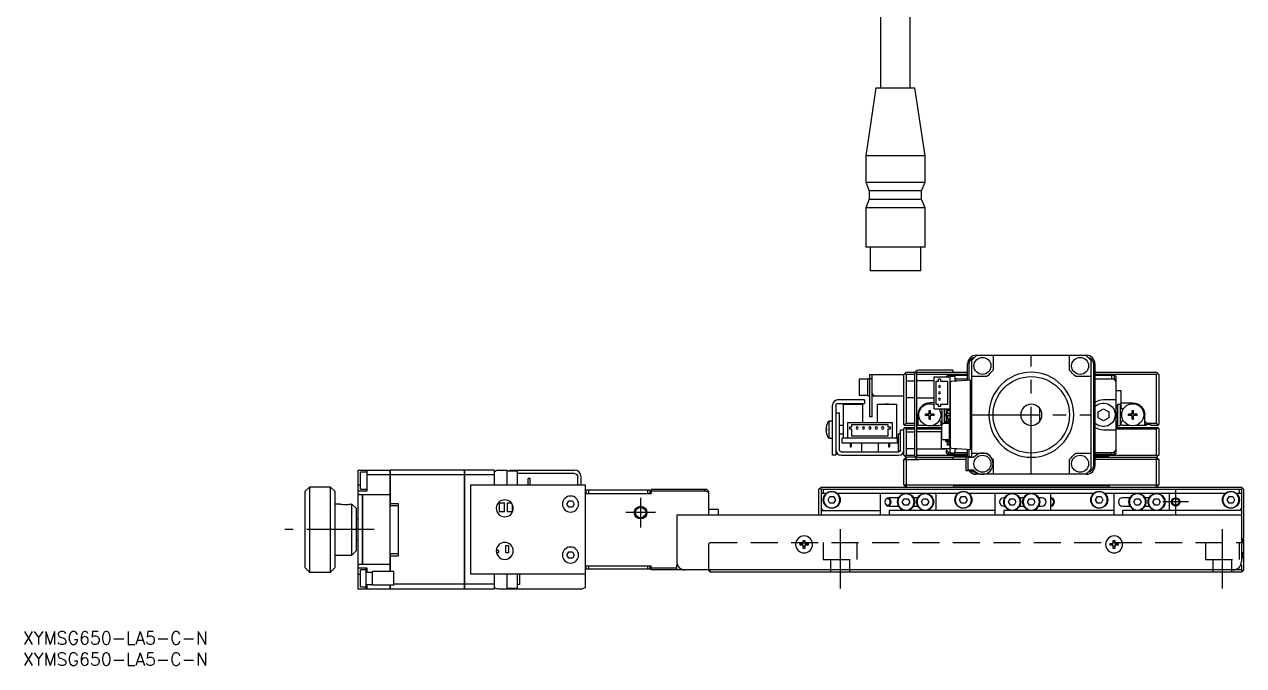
# Model space of a CAD drawing. Extents: x 0 to 465, y -8 to 372.
# Drawn here: x 0.4 to 287.5, y -8 to 142.9 of the extents above; entities that cross this region are included whole.
import ezdxf

# ---------------------------------------------------------------- set-up
doc = ezdxf.new("R2010")
doc.units = 0
doc.header["$LTSCALE"] = 0.5
doc.linetypes.add('CENTER', pattern=[50.8, 31.75, -6.35, 6.35, -6.35])
doc.linetypes.add('DASHED', pattern=[19.05, 12.7, -6.35])
for name, color, linetype in [('MSM_CENTER', 1, 'CENTER'), ('MSM_CONTINUOUS', 7, 'CONTINUOUS'), ('MSM_DASHED', 4, 'DASHED'), ('MSM_NARROW', 5, 'CONTINUOUS'), ('MSM_PART_NUMBER', 7, 'CONTINUOUS')]:
    doc.layers.add(name, color=color, linetype=linetype)
doc.styles.get("Standard").update_dxf_attribs({"font": 'txt.shx', "height": 1, "bigfont": 'bigfont.shx'})

# ---------------------------------------------------------------- blocks, each defined once
blk = doc.blocks.new('*U2')
at = {"layer": 'MSM_PART_NUMBER'}
blk.add_text('XYMSG650-LA5-C-N', height=3, dxfattribs=at).set_placement((0, -3))
blk = doc.blocks.new('*U3')
at = {"layer": 'MSM_PART_NUMBER'}
blk.add_text('XYMSG650-LA5-C-N', height=3, dxfattribs=at).set_placement((0, -8))

msp = doc.modelspace()

# ---------------------------------------------------------------- linework, layer by layer
at = {"layer": 'MSM_CENTER'}
for p, q in [((237.5, 37), (237.5, 65)), ((223.5, 51), (251.5, 51)), ((271.5, 27.5), (271.5, 33.5)), ((145.5, 31.5), (145.5, 24.5)), ((274.5, 30.5), (268.5, 30.5)), ((149, 28), (142, 28)), ((82.75, 24), (61.75, 24)), ((192.5, 24.06), (192.5, 10.12)), ((282.5, 10.12), (282.5, 24.06))]:
    msp.add_line(p, q, dxfattribs=at)
at = {"layer": 'MSM_CONTINUOUS'}
for p, q in [((202, 175.91), (202, 127.91)), ((209, 127.91), (209, 175.91)), ((200.93, 127.91), (198.5, 111.91)), ((200.93, 127.91), (210.07, 127.91)), ((212.5, 111.91), (210.07, 127.91)), ((212.5, 111.91), (198.5, 111.91)), ((198.5, 111.91), (198.5, 105.71)), ((212.5, 105.71), (212.5, 111.91)), ((198.5, 105.71), (212.5, 105.71)), ((198.5, 105.71), (199.35, 103.71)), ((211.65, 103.71), (199.35, 103.71)), ((199.35, 103.71), (199.35, 101.71)), ((211.65, 103.71), (212.5, 105.71)), ((211.65, 101.71), (211.65, 103.71)), ((199.35, 101.71), (198.5, 99.71)), ((199.35, 101.71), (211.65, 101.71)), ((212.5, 99.71), (211.65, 101.71)), ((212.5, 99.71), (198.5, 99.71)), ((198.5, 99.71), (198.5, 90.41)), ((212.5, 90.41), (212.5, 99.71)), ((212.5, 90.41), (198.5, 90.41)), ((199.55, 90.41), (199.55, 84.91)), ((211.45, 84.91), (211.45, 90.41)), ((211.45, 84.91), (199.55, 84.91)), ((223.5, 41), (223.5, 63.85)), ((224.65, 65), (250.35, 65)), ((228.5, 65), (228.5, 61.5)), ((246.5, 61.5), (246.5, 65)), ((251.5, 63.85), (251.5, 38.15)), ((199.5, 50.5), (199.5, 60.5)), ((199.5, 60.5), (207.5, 60.5)), ((200, 50.5), (200, 60.5)), ((207.5, 60.5), (207.75, 60.75)), ((207.5, 48.7), (207.5, 60.5)), ((207.75, 60.75), (208, 61)), ((207.75, 60.75), (208, 60.5)), ((208, 61), (210.13, 61)), ((208, 60.5), (208, 49)), ((210, 60.5), (208, 60.5)), ((210, 60.5), (210, 41.5)), ((210.5, 60.8), (210.5, 41.2)), ((222.5, 60.5), (210.5, 60.5)), ((210.7, 61), (219, 61)), ((219, 61.5), (211, 61.5)), ((218, 60.5), (217.5, 60)), ((218, 59.93), (218, 60.3)), ((218, 60.3), (222.5, 60.3)), ((218.5, 60.3), (218.5, 60)), ((219, 61.5), (219, 61)), ((219, 61), (222.5, 61)), ((222.5, 59.18), (222.5, 63)), ((222.88, 59.21), (222.88, 63)), ((252.12, 63), (252.12, 39)), ((252.5, 63), (252.5, 39)), ((252.5, 61), (267, 61)), ((267, 60.5), (252.5, 60.5)), ((252.5, 60.3), (257, 60.3)), ((256.5, 59.5), (256.5, 60.3)), ((257.5, 60), (257, 60.5)), ((257, 60.3), (257, 59.5)), ((267, 61), (267.5, 60.5)), ((267, 60.5), (267.25, 60.75)), ((267, 49), (267, 60.5)), ((267.5, 60.5), (267.5, 48.7)), ((197, 59.4), (197, 55.6)), ((199, 59.4), (197, 59.4)), ((199, 55.5), (199, 59.5)), ((200, 59.5), (199, 59.5)), ((210, 58.9), (208, 58.9)), ((214.6, 59), (210.5, 59)), ((214.6, 59.93), (218.3, 59.93)), ((214.6, 52.43), (214.6, 59.93)), ((215.1, 53.43), (215.1, 58.93)), ((215.1, 58.93), (215.65, 58.93)), ((215.65, 58.93), (215.65, 59.43)), ((215.65, 59.43), (216.15, 59.43)), ((216.15, 59.43), (216.15, 58.93)), ((216.15, 58.93), (217.8, 58.93)), ((217.5, 60), (217.5, 59.93)), ((217.8, 58.93), (217.8, 53.43)), ((219.5, 60), (218.3, 60)), ((218.3, 60), (218.3, 42)), ((218.5, 43.38), (218.5, 58.62)), ((218.78, 58.92), (223.5, 59.25)), ((219.5, 60), (219.5, 58.97)), ((219.5, 59.5), (222.5, 59.5)), ((219.92, 59), (219.5, 59)), ((223.2, 42.77), (223.2, 59.23)), ((227, 60), (223.5, 60)), ((251.5, 60), (248, 60)), ((252.5, 59.5), (256.5, 59.5)), ((256.5, 59.5), (257.5, 59.5)), ((257.5, 42), (257.5, 60)), ((197, 55.6), (199, 55.6)), ((199, 55.5), (199.5, 55.5)), ((200.5, 55.5), (200, 56)), ((200, 55.5), (207.5, 55.5)), ((208, 55.1), (210, 55.1)), ((210.5, 55), (214.6, 55)), ((257.5, 56.7), (258.7, 56.7)), ((258.7, 52.54), (258.7, 56.7)), ((190.7, 41.5), (190.7, 53.3)), ((191.5, 53.2), (191.5, 41.5)), ((198.2, 54.5), (191.9, 54.5)), ((192, 53.7), (198.2, 53.7)), ((193.25, 45.5), (193.25, 53.5)), ((193.25, 53.5), (197.75, 53.5)), ((197.75, 53.5), (197.75, 49.2)), ((198.2, 54.5), (198.2, 53.7)), ((201.25, 49.2), (201.25, 53.5)), ((201.25, 53.5), (202.25, 53.5)), ((202.25, 53.5), (202.25, 53.4)), ((204.75, 53.4), (202.25, 53.4)), ((203.05, 53.4), (203.05, 53.5)), ((203.95, 53.5), (203.05, 53.5)), ((203.42, 53.4), (203.42, 53.5)), ((203.57, 53.4), (203.57, 53.5)), ((203.95, 53.4), (203.95, 53.5)), ((204.75, 53.5), (204.75, 53.4)), ((204.75, 53.5), (205.75, 53.5)), ((205.75, 53.5), (205.75, 45.5)), ((213.45, 52), (213.74, 52)), ((213.45, 51.21), (213.45, 52)), ((214.6, 53.8), (213.6, 53.8)), ((213.74, 51.21), (213.74, 52)), ((214.6, 52.43), (218.3, 52.43)), ((215.65, 53.43), (215.1, 53.43)), ((215.65, 52.93), (215.65, 53.43)), ((216.15, 52.93), (215.65, 52.93)), ((215.92, 52.33), (216.09, 52.43)), ((216.15, 53.43), (216.15, 52.93)), ((217.8, 53.43), (216.15, 53.43)), ((216.5, 48.7), (216.5, 52.43)), ((217.1, 49), (217.1, 52.43)), ((217.5, 49.41), (217.5, 52.43)), ((218.3, 52), (217.5, 52)), ((217.75, 51.25), (217.75, 52)), ((217.87, 51.25), (217.87, 52)), ((239.5, 49.5), (239.5, 52.5)), ((253.25, 51.72), (254.5, 52.44)), ((253.25, 50.28), (253.25, 51.72)), ((257.5, 54.5), (254.5, 54.5)), ((254.5, 52.44), (255.75, 51.72)), ((255.75, 51.72), (255.75, 50.28)), ((257.7, 53), (257.5, 53.2)), ((257.7, 53), (257.5, 53)), ((257.7, 52.54), (257.56, 52.46)), ((257.7, 53), (257.7, 52.54)), ((257.9, 53.5), (258.5, 53.5)), ((257.9, 48.5), (257.9, 53.5)), ((258.5, 48.5), (258.5, 53.5)), ((258.7, 53.8), (261.4, 53.8)), ((258.7, 52.54), (259.08, 52.33)), ((261.25, 52), (261.54, 52)), ((261.25, 51.21), (261.25, 52)), ((261.54, 51.21), (261.54, 52)), ((189.8, 49.5), (189.8, 45.5)), ((190.7, 49.5), (189.8, 49.5)), ((191.5, 51.5), (192.3, 51.5)), ((192.3, 42.7), (192.3, 51.5)), ((194.25, 49.2), (204.75, 49.2)), ((194.25, 49.2), (194.25, 45.5)), ((200, 50.5), (199.5, 50.5)), ((204.75, 49.2), (204.75, 45.5)), ((208, 49), (207.6, 48.6)), ((208, 49), (210, 49)), ((210.8, 49.5), (210.5, 49.2)), ((210.5, 48.86), (210.8, 48.65)), ((210.8, 51), (210.8, 48.5)), ((212.6, 50.86), (212.6, 51.15)), ((213.39, 51.15), (212.6, 51.15)), ((213.39, 50.86), (212.6, 50.86)), ((213.13, 51.15), (213.13, 50.86)), ((213.74, 51.47), (213.45, 51.47)), ((213.45, 50), (213.45, 50.8)), ((213.74, 50.53), (213.45, 50.53)), ((213.45, 50), (213.74, 50)), ((213.74, 50), (213.74, 50.8)), ((214.6, 51.15), (213.8, 51.15)), ((214.6, 50.86), (213.8, 50.86)), ((214.07, 50.86), (214.07, 51.15)), ((214.6, 50.86), (214.6, 51.15)), ((216.3, 49.46), (216.16, 49.54)), ((216.3, 48.8), (216.3, 49.46)), ((216.45, 48.65), (216.77, 48.97)), ((216.84, 49), (218.1, 49)), ((217.3, 49.46), (217.5, 49.57)), ((217.3, 49.46), (217.3, 49)), ((217.31, 49.11), (217.31, 49)), ((218.3, 51.25), (217.5, 51.25)), ((218.3, 50.75), (217.5, 50.75)), ((218.07, 50), (217.5, 50)), ((218.06, 49.5), (217.5, 49.5)), ((217.54, 49.11), (217.54, 49)), ((217.97, 49.44), (217.64, 49.44)), ((217.64, 49.21), (217.97, 49.21)), ((217.75, 50), (217.75, 50.75)), ((217.75, 49.44), (217.75, 49.5)), ((217.75, 49), (217.75, 49.21)), ((217.87, 50), (217.87, 50.75)), ((217.87, 49.44), (217.87, 49.5)), ((217.87, 49), (217.87, 49.21)), ((218.07, 49.54), (218.07, 50.05)), ((218.07, 50.05), (218.3, 50.05)), ((218.07, 49.8), (218.3, 49.8)), ((218.07, 49.73), (218.3, 49.73)), ((218.2, 48.9), (218.2, 45.2)), ((218.3, 49.5), (218.3, 49.5)), ((254.5, 49.56), (253.25, 50.28)), ((255.75, 50.28), (254.5, 49.56)), ((257.5, 49.57), (257.7, 49.46)), ((257.7, 49.46), (257.7, 48)), ((258.84, 49.54), (258.7, 49.46)), ((258.7, 48.8), (258.7, 49.46)), ((260.4, 50.86), (260.4, 51.15)), ((261.19, 51.15), (260.4, 51.15)), ((261.19, 50.86), (260.4, 50.86)), ((260.93, 51.15), (260.93, 50.86)), ((261.54, 51.47), (261.25, 51.47)), ((261.25, 50), (261.25, 50.8)), ((261.54, 50.53), (261.25, 50.53)), ((261.25, 50), (261.54, 50)), ((261.54, 50), (261.54, 50.8)), ((262.4, 51.15), (261.6, 51.15)), ((262.4, 50.86), (261.6, 50.86)), ((261.87, 50.86), (261.87, 51.15)), ((262.4, 50.86), (262.4, 51.15)), ((264.2, 48.5), (264.2, 51)), ((264.7, 49), (264.2, 49.5)), ((264.2, 48.65), (264.7, 49)), ((264.7, 49), (267, 49)), ((267.4, 48.6), (267, 49)), ((189.11, 47.7), (189.24, 47.7)), ((189.24, 47.3), (189.11, 47.3)), ((189.24, 48.45), (189.24, 48.43)), ((189.24, 47.7), (189.24, 47.3)), ((189.24, 46.57), (189.24, 46.55)), ((193.25, 48.5), (192.3, 48.5)), ((192.3, 46.5), (193.25, 46.5)), ((194.75, 48.15), (195.25, 48.15)), ((194.75, 47.65), (194.75, 48.15)), ((195.25, 47.65), (194.75, 47.65)), ((195.25, 48.15), (195.25, 48.7)), ((195.25, 48.7), (203.75, 48.7)), ((195.25, 46), (195.25, 47.65)), ((203.75, 46), (195.25, 46)), ((203.75, 48.7), (203.75, 48.15)), ((203.75, 48.15), (204.25, 48.15)), ((203.75, 47.65), (203.75, 46)), ((204.25, 47.65), (203.75, 47.65)), ((204.25, 48.15), (204.25, 47.65)), ((206.2, 42.5), (206.2, 46.5)), ((206.7, 46.5), (206.2, 46.5)), ((206.7, 47.5), (207.5, 47.5)), ((206.7, 42.7), (206.7, 47.5)), ((207.7, 48.5), (207.5, 48.7)), ((207.5, 47.8), (207.7, 48)), ((207.5, 41.5), (207.5, 47.8)), ((208, 47.6), (207.65, 47.95)), ((210, 48.5), (207.7, 48.5)), ((207.7, 48), (210, 48)), ((208, 47.6), (208, 46.9)), ((210, 47.6), (208, 47.6)), ((208, 46.9), (208, 41.5)), ((210, 46.9), (208, 46.9)), ((212.89, 48.5), (210.5, 48.5)), ((210.5, 48), (216.42, 48)), ((216.42, 47.6), (210.5, 47.6)), ((216.42, 47), (210.5, 47)), ((214.31, 48.5), (216, 48.5)), ((216, 48.5), (216.3, 48.8)), ((216.3, 46.9), (216.3, 43.1)), ((216.42, 46.9), (216.3, 46.9)), ((216.42, 45.2), (216.42, 48.58)), ((218.3, 48.31), (218.2, 48.31)), ((218.3, 47.5), (218.2, 47.5)), ((218.3, 46.9), (218.2, 46.9)), ((218.3, 46.78), (218.2, 46.78)), ((254.5, 47.5), (257.5, 47.5)), ((257.5, 48.1), (257.7, 48.1)), ((267, 47.6), (257.5, 47.6)), ((257.7, 48), (267.3, 48)), ((257.9, 48.5), (258.5, 48.5)), ((258.7, 48.8), (259, 48.5)), ((260.69, 48.5), (259, 48.5)), ((264.44, 48.5), (262.11, 48.5)), ((267.3, 48.5), (265.76, 48.5)), ((267.35, 47.95), (267, 47.6)), ((267, 41.5), (267, 47.6)), ((267.3, 48.5), (267.4, 48.6)), ((267.3, 48), (267.35, 47.95)), ((267.35, 47.95), (267.5, 47.8)), ((267.5, 48.7), (267.4, 48.6)), ((267.5, 47.8), (267.5, 41.5)), ((189.8, 45.5), (190.7, 45.5)), ((206, 45.5), (193, 45.5)), ((193, 44.3), (193, 45.5)), ((206, 44.3), (193, 44.3)), ((194.87, 44.3), (194.87, 43.5)), ((194.87, 43.5), (195.12, 43.5)), ((195.12, 44.3), (195.12, 43.5)), ((197.5, 44.3), (197.5, 42.3)), ((201.5, 42.3), (201.5, 44.3)), ((203.87, 44.3), (203.87, 43.5)), ((203.87, 43.5), (204.12, 43.5)), ((204.12, 44.3), (204.12, 43.5)), ((206, 44.3), (206, 45.5)), ((208, 43.1), (210, 43.1)), ((216.3, 43.1), (218.3, 43.1)), ((218.1, 45.1), (216.52, 45.1)), ((217.31, 45.1), (217.31, 44.99)), ((217.54, 45.1), (217.54, 44.99)), ((217.64, 44.89), (217.97, 44.89)), ((217.97, 44.66), (217.64, 44.66)), ((217.75, 44.89), (217.75, 45.1)), ((217.75, 43.83), (217.75, 44.66)), ((218.3, 43.83), (217.75, 43.83)), ((218.07, 44.56), (218.07, 44.05)), ((218.3, 44.36), (218.07, 44.36)), ((218.3, 44.3), (218.07, 44.3)), ((218.3, 44.05), (218.07, 44.05)), ((218.3, 44.78), (218.22, 44.78)), ((223.5, 42.75), (218.78, 43.08)), ((191.5, 41.5), (190.7, 41.5)), ((192.7, 42.3), (206.3, 42.3)), ((192.7, 41.5), (206.3, 41.5)), ((206.2, 42.5), (206.65, 42.5)), ((207.75, 41.25), (207.5, 41.5)), ((208, 41), (207.5, 40.5)), ((207.5, 40.5), (211, 40.5)), ((207.5, 34.5), (207.5, 40.5)), ((208, 41.5), (207.75, 41.25)), ((208, 41), (207.75, 41.25)), ((208, 41.5), (210, 41.5)), ((208, 41), (208, 34.5)), ((210.13, 41), (208, 41)), ((210.5, 43), (217.5, 43)), ((210.5, 41.5), (222.5, 41.5)), ((210.7, 41), (219, 41)), ((219, 40.5), (211, 40.5)), ((217.5, 43), (217.5, 42.5)), ((217.5, 42.5), (217.7, 42.5)), ((217.5, 42), (217.5, 42.5)), ((217.5, 42), (218, 41.5)), ((218, 41.7), (218, 42.23)), ((222.5, 41.7), (218, 41.7)), ((219.5, 42), (218.3, 42)), ((218.5, 42), (218.5, 41.7)), ((219, 41), (219, 40.5)), ((222.1, 41), (219, 41)), ((222.1, 40.5), (219, 40.5)), ((219.1, 41), (219.4, 41.3)), ((222.5, 41.3), (219.4, 41.3)), ((219.5, 43.03), (219.5, 42)), ((219.5, 43), (219.92, 43)), ((219.5, 42.1), (222.5, 42.1)), ((223.2, 41.1), (222.1, 41.1)), ((222.1, 41.1), (222.1, 37.9)), ((222.5, 41.1), (222.5, 42.82)), ((222.6, 38), (222.6, 41)), ((222.6, 41), (224, 41)), ((222.88, 41.1), (222.88, 42.79)), ((223.2, 41), (223.2, 41.1)), ((223.5, 42), (227, 42)), ((228.5, 40.5), (228.5, 37)), ((246.5, 37), (246.5, 40.5)), ((248, 42), (251.5, 42)), ((252.5, 42.1), (256.5, 42.1)), ((257, 41.7), (252.5, 41.7)), ((252.5, 41.5), (267, 41.5)), ((255.6, 41.3), (252.5, 41.3)), ((252.5, 41), (267, 41)), ((267.5, 40.5), (252.5, 40.5)), ((255.6, 41.3), (255.9, 41)), ((256.5, 41.7), (256.5, 42.1)), ((257, 42.23), (257, 41.7)), ((257, 41.5), (257.5, 42)), ((257.3, 42.5), (257.5, 42.5)), ((267.25, 41.25), (267, 41.5)), ((267.25, 41.25), (267, 41)), ((267, 41), (267.5, 40.5)), ((267, 34.5), (267, 41)), ((267.5, 41.5), (267.25, 41.25)), ((267.5, 40.5), (267.5, 34.5)), ((79, 38), (86.5, 38)), ((79, 10), (79, 38)), ((79.5, 33.5), (79.5, 37.5)), ((81, 37.5), (79.5, 37.5)), ((81, 38), (81, 33)), ((86.5, 14.1), (86.5, 38)), ((86.5, 37.99), (86.51, 37.99)), ((86.51, 38), (86.51, 29.65)), ((104, 38), (86.51, 38)), ((104, 10), (104, 38)), ((104, 37.99), (104.01, 37.99)), ((104.01, 38), (104.01, 10)), ((111, 38), (104.01, 38)), ((111, 38), (111, 34.5)), ((112, 38), (114, 38)), ((114, 38), (114, 34.5)), ((116.5, 37.75), (114, 37.75)), ((114.7, 37.75), (114.7, 38)), ((114.7, 38), (129.9, 38)), ((115.2, 38), (115.2, 37.75)), ((116.5, 34.5), (116.5, 37.75)), ((222.1, 37.9), (223.2, 37.9)), ((224, 38), (222.6, 38)), ((223.2, 37.9), (223.2, 38)), ((79, 34.5), (79.5, 34.5)), ((86.5, 36.85), (81, 36.85)), ((86.5, 36.84), (86.51, 36.84)), ((104, 36.85), (86.51, 36.85)), ((104, 36.84), (104.01, 36.84)), ((111, 36.85), (104.01, 36.85)), ((105.5, 34.5), (132.5, 34.5)), ((105.5, 13.5), (105.5, 34.5)), ((129.9, 37.2), (116.5, 37.2)), ((119, 34.5), (119, 36)), ((119.5, 36), (119, 36)), ((119.5, 34.5), (119.5, 36)), ((130.7, 34.5), (130.7, 36.4)), ((131.5, 34.5), (131.5, 36.4)), ((132.5, 10.38), (132.5, 34.5)), ((207.5, 34.5), (267.5, 34.5)), ((207.5, 34.5), (208, 34)), ((208.21, 34), (208, 34.5)), ((250.35, 37), (224.65, 37)), ((267, 34.5), (266.79, 34)), ((267.5, 34.5), (267, 34)), ((67.5, 34), (66.5, 33)), ((66.5, 15), (66.5, 33)), ((67.5, 34), (67.5, 14)), ((72.5, 34), (67.5, 34)), ((72.5, 14), (72.5, 34)), ((73.5, 33), (72.5, 34)), ((73.5, 33), (73.5, 15)), ((81, 33), (79, 33)), ((79.2, 32.23), (79, 32.23)), ((79.2, 32.25), (79.2, 32.23)), ((79.2, 32.25), (80, 32.25)), ((79.5, 33.5), (81, 33.5)), ((80, 15.75), (80, 32.25)), ((80, 32.24), (80.01, 32.24)), ((80.01, 32.25), (86.5, 32.25)), ((80.01, 32.25), (80.01, 15.75)), ((147.7, 33.3), (132.5, 33.3)), ((132.5, 32.5), (148, 32.5)), ((132.7, 32.5), (132.7, 33.3)), ((133.2, 33.3), (133.2, 32.5)), ((147.2, 32.5), (147.2, 33.3)), ((147.7, 33.3), (147.7, 32.5)), ((148, 33.5), (148, 32.5)), ((148, 33.5), (161, 33.5)), ((160.89, 33), (148, 33)), ((160.89, 33), (160.39, 33.5)), ((161.5, 32.69), (160.89, 33)), ((161, 33.5), (161.5, 33)), ((161.5, 33), (161.5, 27.5)), ((187.5, 33.5), (188, 34)), ((187.5, 27.5), (187.5, 33.5)), ((187.75, 33.75), (188, 33.5)), ((188, 34), (287, 34)), ((188, 33.5), (287, 33.5)), ((188, 33.5), (188, 27.5)), ((189.18, 32.5), (188, 32.5)), ((188.5, 33.5), (188.5, 32.5)), ((189.63, 31), (190.07, 31.75)), ((190.07, 31.75), (190.93, 31.75)), ((190.93, 31.75), (191.37, 31)), ((220.18, 32.5), (191.82, 32.5)), ((202, 27.5), (202, 32.5)), ((215, 32.5), (215, 28.5)), ((219.05, 34), (219.35, 34.3)), ((255.65, 34.3), (219.35, 34.3)), ((220.63, 31), (221.07, 31.75)), ((221.07, 31.75), (221.93, 31.75)), ((221.93, 31.75), (222.37, 31)), ((252.18, 32.5), (222.82, 32.5)), ((229, 27.5), (229, 32.5)), ((242, 32.5), (242, 28.5)), ((252.63, 31), (253.07, 31.75)), ((253.07, 31.75), (253.93, 31.75)), ((253.93, 31.75), (254.37, 31)), ((283.18, 32.5), (254.82, 32.5)), ((255.65, 34.3), (255.95, 34)), ((257, 27.5), (257, 32.5)), ((270, 32.5), (270, 28.5)), ((283.63, 31), (284.07, 31.75)), ((284.07, 31.75), (284.93, 31.75)), ((284.93, 31.75), (285.37, 31)), ((287, 32.5), (285.82, 32.5)), ((286.5, 32.5), (286.5, 33.5)), ((287.5, 33.5), (287, 34)), ((287, 33.5), (287.25, 33.75)), ((287, 33.5), (287, 16.5)), ((287.5, 33.5), (287.5, 22)), ((74.75, 30), (73.5, 30)), ((77.25, 30), (77.5, 30)), ((77.5, 18), (77.5, 30)), ((77.5, 30), (78.5, 29)), ((78.5, 29), (78.5, 19)), ((86.5, 29.65), (88.5, 29.65)), ((86.51, 30.15), (88.5, 30.15)), ((88.5, 17.85), (88.5, 30.15)), ((112.18, 30.22), (112.18, 28.22)), ((113.43, 30.22), (112.18, 30.22)), ((113.43, 28.22), (113.43, 30.22)), ((115.08, 30.22), (114.08, 30.22)), ((114.08, 30.22), (114.08, 28.22)), ((115.33, 28.22), (115.33, 29.8)), ((128.13, 30), (128.57, 30.75)), ((128.57, 29.25), (128.13, 30)), ((128.57, 30.75), (129.43, 30.75)), ((129.43, 29.25), (128.57, 29.25)), ((129.43, 30.75), (129.87, 30)), ((129.87, 30), (129.43, 29.25)), ((163.8, 28.75), (161.5, 28.75)), ((163.8, 28.75), (163.8, 27.5)), ((188.5, 28.5), (188, 29)), ((190.07, 30.25), (189.63, 31)), ((190.93, 30.25), (190.07, 30.25)), ((191.37, 31), (190.93, 30.25)), ((206.27, 31.5), (204, 31.5)), ((204, 29.5), (206.27, 29.5)), ((207.13, 30.5), (207.57, 31.25)), ((207.57, 29.75), (207.13, 30.5)), ((207.57, 31.25), (208.43, 31.25)), ((208.43, 29.75), (207.57, 29.75)), ((208.43, 31.25), (208.87, 30.5)), ((208.87, 30.5), (208.43, 29.75)), ((210.77, 31.5), (209.73, 31.5)), ((209.73, 29.5), (210.77, 29.5)), ((211.63, 30.5), (212.07, 31.25)), ((212.07, 29.75), (211.63, 30.5)), ((212.07, 31.25), (212.93, 31.25)), ((212.93, 29.75), (212.07, 29.75)), ((212.93, 31.25), (213.37, 30.5)), ((213.37, 30.5), (212.93, 29.75)), ((221.07, 30.25), (220.63, 31)), ((221.93, 30.25), (221.07, 30.25)), ((222.37, 31), (221.93, 30.25)), ((231.27, 31.5), (231, 31.5)), ((231, 29.5), (231.27, 29.5)), ((232.13, 30.5), (232.57, 31.25)), ((232.57, 29.75), (232.13, 30.5)), ((232.57, 31.25), (233.43, 31.25)), ((233.43, 29.75), (232.57, 29.75)), ((233.43, 31.25), (233.87, 30.5)), ((233.87, 30.5), (233.43, 29.75)), ((235.77, 31.5), (234.73, 31.5)), ((234.73, 29.5), (235.77, 29.5)), ((236.63, 30.5), (237.07, 31.25)), ((237.07, 29.75), (236.63, 30.5)), ((237.07, 31.25), (237.93, 31.25)), ((237.93, 29.75), (237.07, 29.75)), ((237.93, 31.25), (238.37, 30.5)), ((238.37, 30.5), (237.93, 29.75)), ((240, 31.5), (239.23, 31.5)), ((239.23, 29.5), (240, 29.5)), ((253.07, 30.25), (252.63, 31)), ((253.93, 30.25), (253.07, 30.25)), ((254.37, 31), (253.93, 30.25)), ((260.77, 31.5), (259, 31.5)), ((259, 29.5), (260.77, 29.5)), ((261.63, 30.5), (262.07, 31.25)), ((262.07, 29.75), (261.63, 30.5)), ((262.07, 31.25), (262.93, 31.25)), ((262.93, 29.75), (262.07, 29.75)), ((262.93, 31.25), (263.37, 30.5)), ((263.37, 30.5), (262.93, 29.75)), ((265.27, 31.5), (264.23, 31.5)), ((264.23, 29.5), (265.27, 29.5)), ((266.13, 30.5), (266.57, 31.25)), ((266.57, 29.75), (266.13, 30.5)), ((266.57, 31.25), (267.43, 31.25)), ((267.43, 29.75), (266.57, 29.75)), ((267.43, 31.25), (267.87, 30.5)), ((267.87, 30.5), (267.43, 29.75)), ((284.07, 30.25), (283.63, 31)), ((284.93, 30.25), (284.07, 30.25)), ((285.37, 31), (284.93, 30.25)), ((287, 29), (286.5, 28.5)), ((79, 26.5), (78.5, 26.5)), ((112.18, 28.22), (113.43, 28.22)), ((114.08, 28.22), (115.33, 28.22)), ((154, 27.5), (287, 27.5)), ((154, 27.5), (154, 16.5)), ((188, 28.5), (202, 28.5)), ((229, 28.5), (204, 28.5)), ((204, 28.5), (204, 27.5)), ((257, 28.5), (231, 28.5)), ((231, 28.5), (231, 27.5)), ((287, 28.5), (259, 28.5)), ((259, 28.5), (259, 27.5)), ((78.5, 21.5), (79, 21.5)), ((112, 20.33), (112, 20.08)), ((114.47, 20.18), (113.67, 20.18)), ((113.67, 20.18), (113.67, 18.58)), ((114.47, 18.58), (114.47, 20.18)), ((183.07, 20.7), (183.8, 20.7)), ((183.8, 20.3), (183.07, 20.3)), ((183.8, 20.7), (183.8, 21.43)), ((183.8, 19.57), (183.8, 20.3)), ((184.2, 21.43), (184.2, 20.7)), ((184.2, 20.7), (184.93, 20.7)), ((184.2, 20.3), (184.2, 19.57)), ((184.93, 20.3), (184.2, 20.3)), ((256.07, 20.7), (256.8, 20.7)), ((256.8, 20.3), (256.07, 20.3)), ((256.8, 20.7), (256.8, 21.43)), ((256.8, 19.57), (256.8, 20.3)), ((257.2, 21.43), (257.2, 20.7)), ((257.2, 20.7), (257.93, 20.7)), ((257.2, 20.3), (257.2, 19.57)), ((257.93, 20.3), (257.2, 20.3)), ((287.1, 21.6), (287, 21.7)), ((287.1, 21.6), (287, 21.5)), ((287, 21.4), (287.1, 21.4)), ((287, 21.2), (287.5, 21.2)), ((287, 20.8), (287.2, 21)), ((287, 21), (287.5, 21)), ((287.5, 22), (287.1, 21.6)), ((287.35, 21.85), (287.5, 21.7)), ((287.4, 21.9), (287.4, 21.7)), ((287.5, 21.7), (287.5, 14.5)), ((73.5, 18), (77.5, 18)), ((78.5, 19), (77.5, 18)), ((86.5, 18.35), (88.5, 18.35)), ((86.51, 18.35), (86.51, 14.1)), ((86.51, 17.85), (88.5, 17.85)), ((112, 19.08), (111.5, 19.08)), ((111.55, 18.58), (112, 18.58)), ((111.81, 20.08), (112, 20.08)), ((112, 19.08), (112, 18.58)), ((113.67, 18.58), (114.47, 18.58)), ((128.13, 18), (128.57, 18.75)), ((128.57, 17.25), (128.13, 18)), ((128.57, 18.75), (129.43, 18.75)), ((129.43, 17.25), (128.57, 17.25)), ((129.43, 18.75), (129.87, 18)), ((129.87, 18), (129.43, 17.25)), ((287.3, 18.5), (287, 18.5)), ((287.3, 17.3), (287, 17.3)), ((287.3, 17.3), (287.3, 18.5)), ((66.5, 15), (67.5, 14)), ((72.5, 14), (73.5, 15)), ((79, 15.77), (79.2, 15.77)), ((79, 15), (81, 15)), ((79.2, 15.77), (79.2, 15.75)), ((80, 15.75), (79.2, 15.75)), ((79.5, 10.5), (79.5, 14.5)), ((80.9, 14.5), (79.5, 14.5)), ((80, 15.76), (80.01, 15.76)), ((86.5, 15.75), (80.01, 15.75)), ((80.9, 10), (80.9, 15)), ((81, 15), (81, 14)), ((132.5, 15.5), (148, 15.5)), ((132.7, 14.7), (132.7, 15.5)), ((147.7, 14.7), (132.7, 14.7)), ((133.2, 15.5), (133.2, 14.7)), ((147.2, 14.7), (147.2, 15.5)), ((147.7, 15.5), (147.7, 14.7)), ((148, 14.5), (148, 15.5)), ((148, 15), (154, 15)), ((287, 14.5), (148, 14.5)), ((154, 14.5), (154, 15.7)), ((161.75, 14.25), (161.5, 14.5)), ((162, 14.5), (161.75, 14.25)), ((287, 15.7), (287, 14.5)), ((287.25, 14.25), (287, 14.5)), ((287.5, 14.5), (287.25, 14.25)), ((67.5, 14), (72.5, 14)), ((79, 13.5), (79.5, 13.5)), ((80.9, 14), (82.4, 14)), ((87.4, 14.1), (82.4, 14.1)), ((82.4, 10.9), (82.4, 14.1)), ((87.4, 10.9), (87.4, 14.1)), ((132.5, 13.5), (105.5, 13.5)), ((111, 13.5), (111, 10)), ((114, 13.5), (114, 10)), ((116.5, 10.25), (116.5, 13.5)), ((117, 13.5), (117, 11.05)), ((161.75, 14.25), (162, 14)), ((287, 14), (162, 14)), ((287, 14), (287.25, 14.25)), ((86.5, 10), (79, 10)), ((79.5, 10.5), (80.9, 10.5)), ((82.4, 11), (80.9, 11)), ((81, 11), (81, 10)), ((87.4, 10.9), (82.4, 10.9)), ((86.5, 10), (86.5, 10.9)), ((86.5, 10.01), (86.51, 10.01)), ((86.51, 10.9), (86.51, 10)), ((104, 10), (86.51, 10)), ((104, 11.15), (87.4, 11.15)), ((104, 11.16), (104.01, 11.16)), ((104, 10.01), (104.01, 10.01)), ((111, 11.15), (104.01, 11.15)), ((111, 10), (104.01, 10)), ((131.5, 10), (112, 10)), ((114, 10.25), (116.5, 10.25)), ((117, 11.05), (116.5, 11.05)), ((131.5, 10), (132.5, 10.38))]:
    msp.add_line(p, q, dxfattribs=at)
for centre, radius in [((226, 62.5), 2), ((249, 62.5), 2), ((237.5, 51), 9), ((261.4, 51), 2.6), ((226, 39.5), 2), ((249, 39.5), 2), ((190.5, 31), 2), ((208, 30.5), 2), ((212.5, 30.5), 2), ((221.5, 31), 2), ((233, 30.5), 2), ((237.5, 30.5), 2), ((253.5, 31), 2), ((262.5, 30.5), 2), ((267, 30.5), 2), ((284.5, 31), 2), ((145.5, 28), 1.23), ((271.5, 30.5), 0.783)]:
    msp.add_circle(centre, radius, dxfattribs=at)
at = {"layer": 'MSM_CONTINUOUS', "extrusion": (0, 0, -1)}
for centre, radius in [((-237.5, 51), 10), ((-215.9, 57.68), 0.25), ((-215.9, 56.18), 0.25), ((-215.9, 54.68), 0.25), ((-237.5, 51), 2.5), ((-196.5, 47.9), 0.25), ((-198, 47.9), 0.25), ((-199.5, 47.9), 0.25), ((-201, 47.9), 0.25), ((-202.5, 47.9), 0.25), ((-129, 30), 1.9), ((-190.5, 31), 1.9), ((-208, 30.5), 1.9), ((-212.5, 30.5), 1.9), ((-221.5, 31), 1.9), ((-233, 30.5), 1.9), ((-237.5, 30.5), 1.9), ((-253.5, 31), 1.9), ((-262.5, 30.5), 1.9), ((-267, 30.5), 1.9), ((-284.5, 31), 1.9), ((-113.5, 29), 2), ((-113.5, 19), 2), ((-184, 20.5), 2), ((-257, 20.5), 2), ((-129, 18), 1.9)]:
    msp.add_circle(centre, radius, dxfattribs=at)
at = {"layer": 'MSM_CONTINUOUS'}
for centre, radius, start, end in [((224.5, 63), 2, 90, 180), ((250.5, 63), 2, 0, 90), ((211, 60.5), 1, 90, 180), ((256.5, 58.5), 1, 0, 90), ((191.9, 53.3), 1.2, 90, 180), ((213.6, 51), 2.8, 90, 180), ((216.8, 51), 1.59, 116.1506, 126.1972), ((254.5, 51), 3.5, 90, 124.8499), ((258.2, 51), 1.59, 100.8931, 116.1642), ((258.31, 50.89), 1.75, 115.4948, 117.7565), ((258.2, 51), 1.59, 53.8028, 79.107), ((192.3, 47.5), 3.2, 141.3178, 162.73), ((216.8, 51), 1.59, 233.8028, 259.1069), ((216.84, 48.9), 0.1, 90, 135), ((216.8, 51), 1.59, 280.8931, 296.1642), ((217.64, 49.11), 0.33, 90, 180), ((217.97, 49.54), 0.33, 270, 0), ((218.1, 48.9), 0.1, 0, 90), ((258.2, 51), 1.59, 243.8358, 259.1069), ((258.2, 51), 1.59, 280.8931, 306.1972), ((192.3, 47.5), 3.19, 163.0947, 176.4096), ((192.3, 47.5), 3.19, 183.5904, 196.9053), ((192.3, 47.5), 3.2, 197.27, 218.6822), ((216.52, 48.58), 0.1, 135, 180), ((254.5, 51), 3.5, 235.1501, 270), ((265.1, 47.75), 1, 48.5904, 131.4096), ((265.1, 48.75), 1, 228.5904, 311.4096), ((216.52, 45.2), 0.1, 180, 270), ((217.64, 44.99), 0.33, 180, 270), ((218.5, 43.1), 1, 180, 258.463), ((217.97, 44.56), 0.33, 0, 90), ((218.1, 45.2), 0.1, 270, 0), ((256.5, 43.1), 1, 270, 0), ((192.7, 42.7), 1.2, 180, 270), ((206.3, 42.7), 1.2, 270, 0), ((211, 41.5), 1, 180, 270), ((226, 39.5), 2.5, 216.8699, 143.1301), ((129.9, 36.4), 1.6, 0, 90), ((224.5, 39), 2, 213.367, 270), ((250.5, 39), 2, 270, 0), ((76, 35.87), 6, 257.9758, 282.0242), ((204, 30.5), 1, 90, 270), ((203.5, 30.5), 0.783, 259.9945, 100.0055), ((231, 30.5), 1, 90, 270), ((240, 30.5), 1, 270, 90), ((242, 30.5), 0.783, 270, 90), ((259, 30.5), 1, 90, 270), ((184, 20.5), 0.435, 152.6335, 207.3665), ((184, 20.5), 0.435, 62.6335, 117.3665), ((184, 20.5), 0.435, 242.6335, 297.3665), ((184, 20.5), 0.435, 332.6335, 27.3665), ((257, 20.5), 0.435, 152.6335, 207.3665), ((257, 20.5), 0.435, 62.6335, 117.3665), ((257, 20.5), 0.435, 242.6335, 297.3665), ((257, 20.5), 0.435, 332.6335, 27.3665), ((287.1, 21.7), 0.3, 270, 0), ((156, 16.5), 2, 180, 270), ((285, 16.5), 2, 270, 0)]:
    msp.add_arc(centre, radius, start, end, dxfattribs=at)
at = {"layer": 'MSM_CONTINUOUS', "extrusion": (0, 0, -1)}
for centre, radius, start, end in [((-224.5, 63), 1.62, 0, 80.2735), ((-237.5, 51), 19, 42.5369, 47.4631), ((-237.5, 51), 19, 132.5369, 137.4631), ((-250.5, 63), 1.62, 99.7265, 180), ((-210.7, 60.8), 0.2, 0, 90), ((-214.34, 74.16), 19, 221.7998, 228.2002), ((-260.66, 74.16), 19, 311.7998, 318.2002), ((-218.8, 58.62), 0.3, 0, 86), ((-192, 53.2), 0.5, 0, 90), ((-213.6, 51), 2.6, 146.7648, 112.6198), ((-216.91, 50.89), 1.75, 52.994, 55.4948), ((-220, 51), 2.6, 344.0576, 15.9424), ((-254.5, 51), 2.75, 43.3418, 316.6582), ((-255, 51), 2.6, 164.0576, 195.9423), ((-258.08, 50.89), 1.75, 124.5052, 127.006), ((-261.4, 51), 2.8, 90, 180), ((-213.39, 51.21), 0.06, 180, 270), ((-213.39, 50.8), 0.06, 90, 180), ((-213.8, 51.21), 0.06, 270, 0), ((-213.8, 50.8), 0.06, 0, 90), ((-216.91, 51.12), 1.75, 295.4948, 307.006), ((-217.64, 49.11), 0.1, 0, 90), ((-217.97, 49.54), 0.1, 180, 270), ((-258.08, 51.12), 1.75, 232.994, 244.5052), ((-261.19, 51.21), 0.06, 180, 270), ((-261.19, 50.8), 0.06, 90, 180), ((-261.6, 51.21), 0.06, 270, 0), ((-261.6, 50.8), 0.06, 0, 90), ((-217.64, 44.99), 0.1, 270, 0), ((-217.97, 44.56), 0.1, 90, 180), ((-218.8, 43.38), 0.3, 274, 360), ((-192.7, 42.7), 0.4, 270, 0), ((-206.3, 42.7), 0.4, 180, 270), ((-210.7, 41.2), 0.2, 270, 0), ((-214.34, 27.84), 19, 131.7998, 138.2002), ((-260.66, 27.84), 19, 41.7998, 48.2002), ((-112, 36.5), 1.5, 48.1897, 90), ((-224.5, 39), 1.62, 279.7265, 321.8273), ((-237.5, 51), 19, 312.5369, 316.8264), ((-237.5, 51), 19, 222.5369, 227.4631), ((-250.5, 39), 1.62, 180, 260.2735), ((-129.9, 36.4), 0.8, 90, 180), ((-184, 20.5), 0.95, 347.8468, 12.1532), ((-184, 20.5), 0.95, 77.8468, 102.1532), ((-184, 20.5), 0.95, 167.8468, 192.1532), ((-257, 20.5), 0.95, 347.8468, 12.1532), ((-257, 20.5), 0.95, 77.8468, 102.1532), ((-257, 20.5), 0.95, 167.8468, 192.1532), ((-114.8, 17.33), 0.2, 359.1926, 104.9266), ((-184, 20.5), 0.95, 257.8468, 282.1532), ((-257, 20.5), 0.95, 257.8468, 282.1532), ((-112, 11.5), 1.5, 270, 311.8103)]:
    msp.add_arc(centre, radius, start, end, dxfattribs=at)
at = {"layer": 'MSM_DASHED'}
for p, q in [((161.9, 21), (161.5, 20.6)), ((161.5, 20.6), (161.5, 14.5)), ((161.9, 21), (287, 21)), ((188.5, 21), (188.5, 17)), ((196.5, 17), (196.5, 21)), ((278.5, 21), (278.5, 17)), ((286.5, 17), (286.5, 21)), ((188.5, 17), (196.5, 17)), ((190.25, 17), (190.25, 14)), ((194.75, 14), (194.75, 17)), ((278.5, 17), (286.5, 17)), ((280.25, 17), (280.25, 14)), ((284.75, 14), (284.75, 17))]:
    msp.add_line(p, q, dxfattribs=at)
at = {"layer": 'MSM_NARROW'}
msp.add_line((74.74, 29.94), (74.5, 30), dxfattribs=at)
for centre, radius in [((145.5, 28), 1.5), ((271.5, 30.5), 1)]:
    msp.add_circle(centre, radius, dxfattribs=at)
at = {"layer": 'MSM_NARROW', "extrusion": (0, 0, -1)}
msp.add_arc((-76, 35.79), 5.98, 255.4984, 282.2115, dxfattribs=at)
at = {"layer": 'MSM_NARROW'}
for centre, start, end in [((203.5, 30.5), 284.4775, 75.5225), ((242, 30.5), 270, 90)]:
    msp.add_arc(centre, 1, start, end, dxfattribs=at)

# ---------------------------------------------------------------- block references
at = {"layer": 'MSM_CONTINUOUS'}
for name in ['*U2', '*U3']:
    msp.add_blockref(name, (0, 0), dxfattribs=at)

doc.saveas('drawing.dxf')
